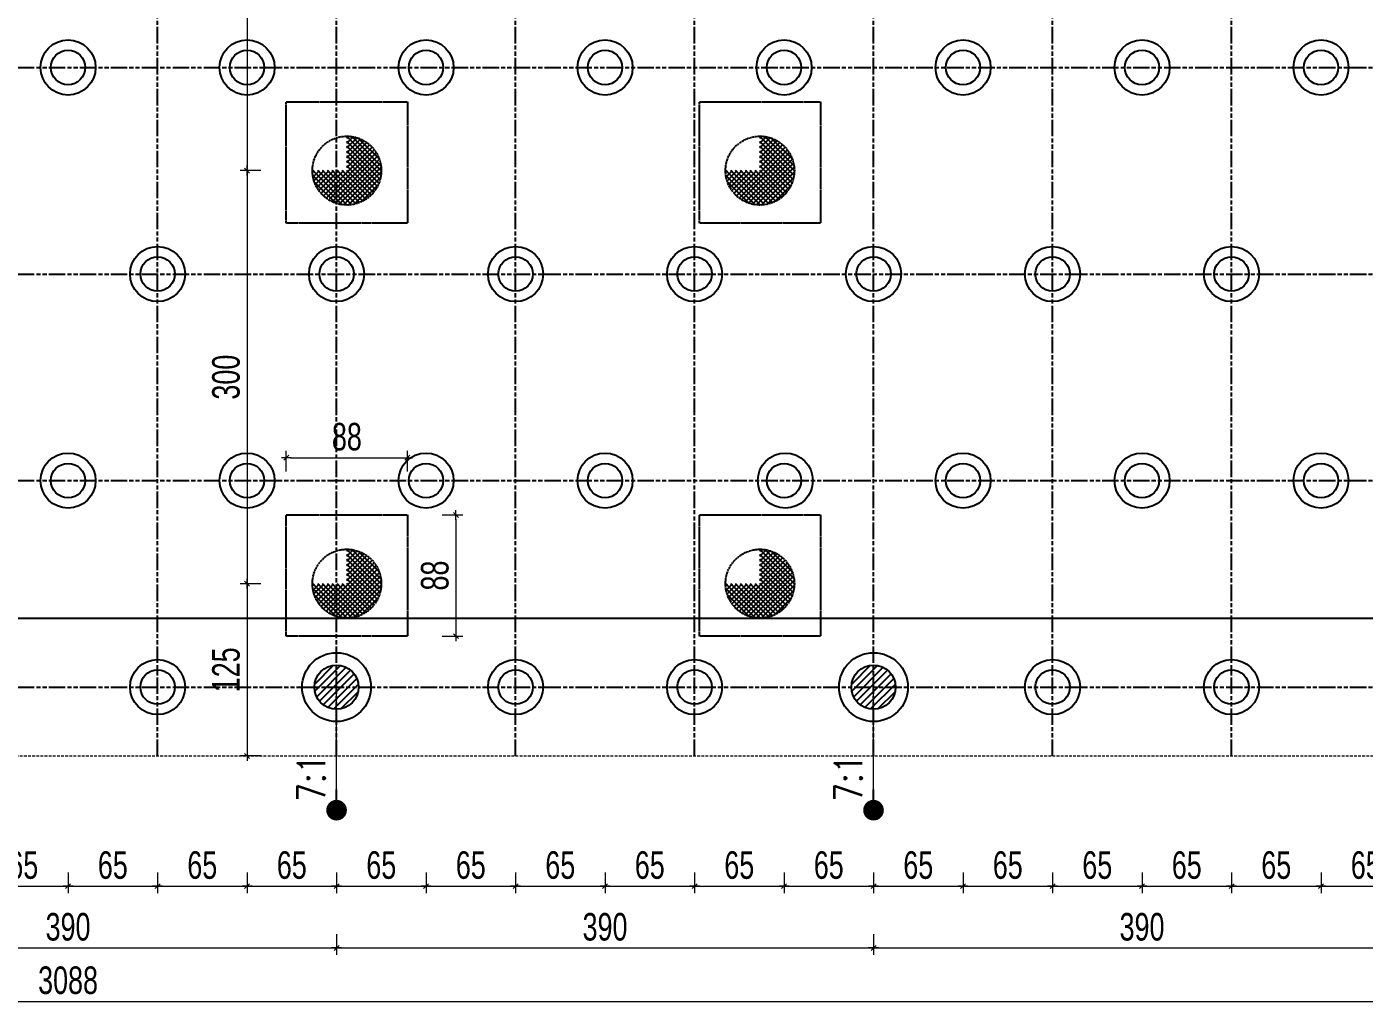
# Model space of a CAD drawing. Header units: inches. Extents: x -1640460 to 2672754, y -1012 to 1209503.
# Drawn here: x 10939 to 11910, y 136 to 849 of the extents above; entities that cross this region are included whole.
import ezdxf

# ---------------------------------------------------------------- set-up
doc = ezdxf.new("R2010")
doc.units = ezdxf.units.IN
doc.header["$MEASUREMENT"] = 0
for name, pattern in [('ACAD_ISO09W100', [45, 24, -3, 6, -3, 6, -3]), ('CENTER', [2, 1.25, -0.25, 0.25, -0.25]), ('HIDDEN', [0.375, 0.25, -0.125])]:
    doc.linetypes.add(name, pattern=pattern)
doc.layers.add('DIM', color=177, linetype='Continuous', lineweight=20)
doc.layers.add('THAY1', color=9, linetype='Continuous', lineweight=20)
doc.layers.add('Kich thuoc', color=4, linetype='Continuous')
doc.layers.add('Tim', color=8, linetype='ACAD_ISO09W100')
doc.styles.add('KICH_THUOC', font='vnsimli.shx', dxfattribs={"width": 0.8})
doc.styles.add('TXTDIM', font='VNARIAL.TTF', dxfattribs={"width": 0.7})
doc.dimstyles.new('DIM10', dxfattribs={"dimscale": 10, "dimtxt": 2, "dimasz": 0.3, "dimexe": 0.5, "dimexo": 0.5, "dimgap": 0.5, "dimtad": 1, "dimdec": 0, "dimzin": 12, "dimdsep": 46, "dimtxsty": 'TXTDIM', "dimblk": 'SLASH', "dimcen": 1.5, "dimclrd": 1, "dimclre": 256, "dimclrt": 2, "dimadec": 0, "dimazin": 0, "dimtfac": 1, "dimtdec": 0, "dimtix": 1, "dimtmove": 0, "dimatfit": 3, "dimldrblk": 'DOT', "dimfxl": 1, "dimfxlon": 1, "dimtolj": 1, "dimtzin": 0, "dimlwd": 9, "dimlwe": 9, "dimarcsym": 1})

# ---------------------------------------------------------------- blocks, each defined once
blk = doc.blocks.new('SLASH')
at = {"layer": 'DIM', "color": 16}
blk.add_line((-1.2, 0), (1.2, 0), dxfattribs=at)
at = {"layer": 'DIM', "color": 16, "linetype": 'Continuous'}
blk.add_line((-0.6, -0.6), (0.6, 0.6), dxfattribs=at)
blk = doc.blocks.new('*D466')
at = {"layer": 'Defpoints', "color": 0}
for p in [(10903.5, 319.43), (10968.5, 319.43), (10968.5, 224.84)]:
    blk.add_point(p, dxfattribs=at)
at = {"layer": 'Kich thuoc', "lineweight": 9}
for p, q in [((10903.5, 234.84), (10903.5, 219.84)), ((10968.5, 234.84), (10968.5, 219.84))]:
    blk.add_line(p, q, dxfattribs=at)
at = {"layer": 'Kich thuoc', "color": 1, "lineweight": 9}
blk.add_line((10906.5, 224.84), (10965.5, 224.84), dxfattribs=at)
at = {"layer": 'Kich thuoc', "color": 1, "lineweight": 9, "xscale": 3, "yscale": 3, "zscale": 3, "rotation": 180}
blk.add_blockref('SLASH', (10903.5, 224.84), dxfattribs=at)
at = {"layer": 'Kich thuoc', "color": 1, "lineweight": 9, "xscale": 3, "yscale": 3, "zscale": 3}
blk.add_blockref('SLASH', (10968.5, 224.84), dxfattribs=at)
at = {"layer": 'Kich thuoc', "color": 2, "insert": (10936, 240.05), "char_height": 20, "attachment_point": 5, "style": 'TXTDIM'}
blk.add_mtext('\\A1;65', dxfattribs=at)
blk = doc.blocks.new('_Dot')
at = {"color": 0, "linetype": 'ByBlock', "lineweight": -2}
blk.add_line((-0.5, 0), (-1, 0), dxfattribs=at)
at = {"color": 0, "linetype": 'ByBlock', "const_width": 0.5}
blk.add_lwpolyline([(-0.25, 0, 1), (0.25, 0, 1)], format="xyb", close=True, dxfattribs=at)
blk = doc.blocks.new('*D467')
at = {"layer": 'Defpoints', "color": 0}
for p in [(10968.5, 319.43), (11033.5, 319.43), (11033.5, 224.84)]:
    blk.add_point(p, dxfattribs=at)
at = {"layer": 'Kich thuoc', "lineweight": 9}
for p, q in [((10968.5, 234.84), (10968.5, 219.84)), ((11033.5, 234.84), (11033.5, 219.84))]:
    blk.add_line(p, q, dxfattribs=at)
at = {"layer": 'Kich thuoc', "color": 1, "lineweight": 9}
blk.add_line((10971.5, 224.84), (11030.5, 224.84), dxfattribs=at)
at = {"layer": 'Kich thuoc', "color": 1, "lineweight": 9, "xscale": 3, "yscale": 3, "zscale": 3, "rotation": 180}
blk.add_blockref('SLASH', (10968.5, 224.84), dxfattribs=at)
at = {"layer": 'Kich thuoc', "color": 1, "lineweight": 9, "xscale": 3, "yscale": 3, "zscale": 3}
blk.add_blockref('SLASH', (11033.5, 224.84), dxfattribs=at)
at = {"layer": 'Kich thuoc', "color": 2, "insert": (11001, 240.05), "char_height": 20, "attachment_point": 5, "style": 'TXTDIM'}
blk.add_mtext('\\A1;65', dxfattribs=at)
blk = doc.blocks.new('*D468')
at = {"layer": 'Defpoints', "color": 0}
for p in [(11033.5, 319.43), (11098.5, 319.43), (11098.5, 224.84)]:
    blk.add_point(p, dxfattribs=at)
at = {"layer": 'Kich thuoc', "lineweight": 9}
for p, q in [((11033.5, 234.84), (11033.5, 219.84)), ((11098.5, 234.84), (11098.5, 219.84))]:
    blk.add_line(p, q, dxfattribs=at)
at = {"layer": 'Kich thuoc', "color": 1, "lineweight": 9}
blk.add_line((11036.5, 224.84), (11095.5, 224.84), dxfattribs=at)
at = {"layer": 'Kich thuoc', "color": 1, "lineweight": 9, "xscale": 3, "yscale": 3, "zscale": 3, "rotation": 180}
blk.add_blockref('SLASH', (11033.5, 224.84), dxfattribs=at)
at = {"layer": 'Kich thuoc', "color": 1, "lineweight": 9, "xscale": 3, "yscale": 3, "zscale": 3}
blk.add_blockref('SLASH', (11098.5, 224.84), dxfattribs=at)
at = {"layer": 'Kich thuoc', "color": 2, "insert": (11066, 240.05), "char_height": 20, "attachment_point": 5, "style": 'TXTDIM'}
blk.add_mtext('\\A1;65', dxfattribs=at)
blk = doc.blocks.new('*D469')
at = {"layer": 'Defpoints', "color": 0}
for p in [(11098.5, 319.43), (11163.5, 319.43), (11163.5, 224.84)]:
    blk.add_point(p, dxfattribs=at)
at = {"layer": 'Kich thuoc', "lineweight": 9}
for p, q in [((11098.5, 234.84), (11098.5, 219.84)), ((11163.5, 234.84), (11163.5, 219.84))]:
    blk.add_line(p, q, dxfattribs=at)
at = {"layer": 'Kich thuoc', "color": 1, "lineweight": 9}
blk.add_line((11101.5, 224.84), (11160.5, 224.84), dxfattribs=at)
at = {"layer": 'Kich thuoc', "color": 1, "lineweight": 9, "xscale": 3, "yscale": 3, "zscale": 3, "rotation": 180}
blk.add_blockref('SLASH', (11098.5, 224.84), dxfattribs=at)
at = {"layer": 'Kich thuoc', "color": 1, "lineweight": 9, "xscale": 3, "yscale": 3, "zscale": 3}
blk.add_blockref('SLASH', (11163.5, 224.84), dxfattribs=at)
at = {"layer": 'Kich thuoc', "color": 2, "insert": (11131, 240.05), "char_height": 20, "attachment_point": 5, "style": 'TXTDIM'}
blk.add_mtext('\\A1;65', dxfattribs=at)
blk = doc.blocks.new('*D470')
at = {"layer": 'Defpoints', "color": 0}
for p in [(11163.5, 319.43), (11228.5, 319.43), (11228.5, 224.84)]:
    blk.add_point(p, dxfattribs=at)
at = {"layer": 'Kich thuoc', "lineweight": 9}
for p, q in [((11163.5, 234.84), (11163.5, 219.84)), ((11228.5, 234.84), (11228.5, 219.84))]:
    blk.add_line(p, q, dxfattribs=at)
at = {"layer": 'Kich thuoc', "color": 1, "lineweight": 9}
blk.add_line((11166.5, 224.84), (11225.5, 224.84), dxfattribs=at)
at = {"layer": 'Kich thuoc', "color": 1, "lineweight": 9, "xscale": 3, "yscale": 3, "zscale": 3, "rotation": 180}
blk.add_blockref('SLASH', (11163.5, 224.84), dxfattribs=at)
at = {"layer": 'Kich thuoc', "color": 1, "lineweight": 9, "xscale": 3, "yscale": 3, "zscale": 3}
blk.add_blockref('SLASH', (11228.5, 224.84), dxfattribs=at)
at = {"layer": 'Kich thuoc', "color": 2, "insert": (11196, 240.05), "char_height": 20, "attachment_point": 5, "style": 'TXTDIM'}
blk.add_mtext('\\A1;65', dxfattribs=at)
blk = doc.blocks.new('*D471')
at = {"layer": 'Defpoints', "color": 0}
for p in [(11228.5, 319.43), (11293.5, 319.43), (11293.5, 224.84)]:
    blk.add_point(p, dxfattribs=at)
at = {"layer": 'Kich thuoc', "lineweight": 9}
for p, q in [((11228.5, 234.84), (11228.5, 219.84)), ((11293.5, 234.84), (11293.5, 219.84))]:
    blk.add_line(p, q, dxfattribs=at)
at = {"layer": 'Kich thuoc', "color": 1, "lineweight": 9}
blk.add_line((11231.5, 224.84), (11290.5, 224.84), dxfattribs=at)
at = {"layer": 'Kich thuoc', "color": 1, "lineweight": 9, "xscale": 3, "yscale": 3, "zscale": 3, "rotation": 180}
blk.add_blockref('SLASH', (11228.5, 224.84), dxfattribs=at)
at = {"layer": 'Kich thuoc', "color": 1, "lineweight": 9, "xscale": 3, "yscale": 3, "zscale": 3}
blk.add_blockref('SLASH', (11293.5, 224.84), dxfattribs=at)
at = {"layer": 'Kich thuoc', "color": 2, "insert": (11261, 240.05), "char_height": 20, "attachment_point": 5, "style": 'TXTDIM'}
blk.add_mtext('\\A1;65', dxfattribs=at)
blk = doc.blocks.new('*D472')
at = {"layer": 'Defpoints', "color": 0}
for p in [(11293.5, 319.43), (11358.5, 319.43), (11358.5, 224.84)]:
    blk.add_point(p, dxfattribs=at)
at = {"layer": 'Kich thuoc', "lineweight": 9}
for p, q in [((11293.5, 234.84), (11293.5, 219.84)), ((11358.5, 234.84), (11358.5, 219.84))]:
    blk.add_line(p, q, dxfattribs=at)
at = {"layer": 'Kich thuoc', "color": 1, "lineweight": 9}
blk.add_line((11296.5, 224.84), (11355.5, 224.84), dxfattribs=at)
at = {"layer": 'Kich thuoc', "color": 1, "lineweight": 9, "xscale": 3, "yscale": 3, "zscale": 3, "rotation": 180}
blk.add_blockref('SLASH', (11293.5, 224.84), dxfattribs=at)
at = {"layer": 'Kich thuoc', "color": 1, "lineweight": 9, "xscale": 3, "yscale": 3, "zscale": 3}
blk.add_blockref('SLASH', (11358.5, 224.84), dxfattribs=at)
at = {"layer": 'Kich thuoc', "color": 2, "insert": (11326, 240.05), "char_height": 20, "attachment_point": 5, "style": 'TXTDIM'}
blk.add_mtext('\\A1;65', dxfattribs=at)
blk = doc.blocks.new('*D473')
at = {"layer": 'Defpoints', "color": 0}
for p in [(11358.5, 319.43), (11423.5, 319.43), (11423.5, 224.84)]:
    blk.add_point(p, dxfattribs=at)
at = {"layer": 'Kich thuoc', "lineweight": 9}
for p, q in [((11358.5, 234.84), (11358.5, 219.84)), ((11423.5, 234.84), (11423.5, 219.84))]:
    blk.add_line(p, q, dxfattribs=at)
at = {"layer": 'Kich thuoc', "color": 1, "lineweight": 9}
blk.add_line((11361.5, 224.84), (11420.5, 224.84), dxfattribs=at)
at = {"layer": 'Kich thuoc', "color": 1, "lineweight": 9, "xscale": 3, "yscale": 3, "zscale": 3, "rotation": 180}
blk.add_blockref('SLASH', (11358.5, 224.84), dxfattribs=at)
at = {"layer": 'Kich thuoc', "color": 1, "lineweight": 9, "xscale": 3, "yscale": 3, "zscale": 3}
blk.add_blockref('SLASH', (11423.5, 224.84), dxfattribs=at)
at = {"layer": 'Kich thuoc', "color": 2, "insert": (11391, 240.05), "char_height": 20, "attachment_point": 5, "style": 'TXTDIM'}
blk.add_mtext('\\A1;65', dxfattribs=at)
blk = doc.blocks.new('*D474')
at = {"layer": 'Defpoints', "color": 0}
for p in [(11423.5, 319.43), (11488.5, 319.43), (11488.5, 224.84)]:
    blk.add_point(p, dxfattribs=at)
at = {"layer": 'Kich thuoc', "lineweight": 9}
for p, q in [((11423.5, 234.84), (11423.5, 219.84)), ((11488.5, 234.84), (11488.5, 219.84))]:
    blk.add_line(p, q, dxfattribs=at)
at = {"layer": 'Kich thuoc', "color": 1, "lineweight": 9}
blk.add_line((11426.5, 224.84), (11485.5, 224.84), dxfattribs=at)
at = {"layer": 'Kich thuoc', "color": 1, "lineweight": 9, "xscale": 3, "yscale": 3, "zscale": 3, "rotation": 180}
blk.add_blockref('SLASH', (11423.5, 224.84), dxfattribs=at)
at = {"layer": 'Kich thuoc', "color": 1, "lineweight": 9, "xscale": 3, "yscale": 3, "zscale": 3}
blk.add_blockref('SLASH', (11488.5, 224.84), dxfattribs=at)
at = {"layer": 'Kich thuoc', "color": 2, "insert": (11456, 240.05), "char_height": 20, "attachment_point": 5, "style": 'TXTDIM'}
blk.add_mtext('\\A1;65', dxfattribs=at)
blk = doc.blocks.new('*D475')
at = {"layer": 'Defpoints', "color": 0}
for p in [(11488.5, 319.43), (11553.5, 319.43), (11553.5, 224.84)]:
    blk.add_point(p, dxfattribs=at)
at = {"layer": 'Kich thuoc', "lineweight": 9}
for p, q in [((11488.5, 234.84), (11488.5, 219.84)), ((11553.5, 234.84), (11553.5, 219.84))]:
    blk.add_line(p, q, dxfattribs=at)
at = {"layer": 'Kich thuoc', "color": 1, "lineweight": 9}
blk.add_line((11491.5, 224.84), (11550.5, 224.84), dxfattribs=at)
at = {"layer": 'Kich thuoc', "color": 1, "lineweight": 9, "xscale": 3, "yscale": 3, "zscale": 3, "rotation": 180}
blk.add_blockref('SLASH', (11488.5, 224.84), dxfattribs=at)
at = {"layer": 'Kich thuoc', "color": 1, "lineweight": 9, "xscale": 3, "yscale": 3, "zscale": 3}
blk.add_blockref('SLASH', (11553.5, 224.84), dxfattribs=at)
at = {"layer": 'Kich thuoc', "color": 2, "insert": (11521, 240.05), "char_height": 20, "attachment_point": 5, "style": 'TXTDIM'}
blk.add_mtext('\\A1;65', dxfattribs=at)
blk = doc.blocks.new('*D476')
at = {"layer": 'Defpoints', "color": 0}
for p in [(11553.5, 319.43), (11618.5, 319.43), (11618.5, 224.84)]:
    blk.add_point(p, dxfattribs=at)
at = {"layer": 'Kich thuoc', "lineweight": 9}
for p, q in [((11553.5, 234.84), (11553.5, 219.84)), ((11618.5, 234.84), (11618.5, 219.84))]:
    blk.add_line(p, q, dxfattribs=at)
at = {"layer": 'Kich thuoc', "color": 1, "lineweight": 9}
blk.add_line((11556.5, 224.84), (11615.5, 224.84), dxfattribs=at)
at = {"layer": 'Kich thuoc', "color": 1, "lineweight": 9, "xscale": 3, "yscale": 3, "zscale": 3, "rotation": 180}
blk.add_blockref('SLASH', (11553.5, 224.84), dxfattribs=at)
at = {"layer": 'Kich thuoc', "color": 1, "lineweight": 9, "xscale": 3, "yscale": 3, "zscale": 3}
blk.add_blockref('SLASH', (11618.5, 224.84), dxfattribs=at)
at = {"layer": 'Kich thuoc', "color": 2, "insert": (11586, 240.05), "char_height": 20, "attachment_point": 5, "style": 'TXTDIM'}
blk.add_mtext('\\A1;65', dxfattribs=at)
blk = doc.blocks.new('*D477')
at = {"layer": 'Defpoints', "color": 0}
for p in [(11618.5, 319.43), (11683.5, 319.43), (11683.5, 224.84)]:
    blk.add_point(p, dxfattribs=at)
at = {"layer": 'Kich thuoc', "lineweight": 9}
for p, q in [((11618.5, 234.84), (11618.5, 219.84)), ((11683.5, 234.84), (11683.5, 219.84))]:
    blk.add_line(p, q, dxfattribs=at)
at = {"layer": 'Kich thuoc', "color": 1, "lineweight": 9}
blk.add_line((11621.5, 224.84), (11680.5, 224.84), dxfattribs=at)
at = {"layer": 'Kich thuoc', "color": 1, "lineweight": 9, "xscale": 3, "yscale": 3, "zscale": 3, "rotation": 180}
blk.add_blockref('SLASH', (11618.5, 224.84), dxfattribs=at)
at = {"layer": 'Kich thuoc', "color": 1, "lineweight": 9, "xscale": 3, "yscale": 3, "zscale": 3}
blk.add_blockref('SLASH', (11683.5, 224.84), dxfattribs=at)
at = {"layer": 'Kich thuoc', "color": 2, "insert": (11651, 240.05), "char_height": 20, "attachment_point": 5, "style": 'TXTDIM'}
blk.add_mtext('\\A1;65', dxfattribs=at)
blk = doc.blocks.new('*D478')
at = {"layer": 'Defpoints', "color": 0}
for p in [(11683.5, 319.43), (11748.5, 319.43), (11748.5, 224.84)]:
    blk.add_point(p, dxfattribs=at)
at = {"layer": 'Kich thuoc', "lineweight": 9}
for p, q in [((11683.5, 234.84), (11683.5, 219.84)), ((11748.5, 234.84), (11748.5, 219.84))]:
    blk.add_line(p, q, dxfattribs=at)
at = {"layer": 'Kich thuoc', "color": 1, "lineweight": 9}
blk.add_line((11686.5, 224.84), (11745.5, 224.84), dxfattribs=at)
at = {"layer": 'Kich thuoc', "color": 1, "lineweight": 9, "xscale": 3, "yscale": 3, "zscale": 3, "rotation": 180}
blk.add_blockref('SLASH', (11683.5, 224.84), dxfattribs=at)
at = {"layer": 'Kich thuoc', "color": 1, "lineweight": 9, "xscale": 3, "yscale": 3, "zscale": 3}
blk.add_blockref('SLASH', (11748.5, 224.84), dxfattribs=at)
at = {"layer": 'Kich thuoc', "color": 2, "insert": (11716, 240.05), "char_height": 20, "attachment_point": 5, "style": 'TXTDIM'}
blk.add_mtext('\\A1;65', dxfattribs=at)
blk = doc.blocks.new('*D479')
at = {"layer": 'Defpoints', "color": 0}
for p in [(11748.5, 319.43), (11813.5, 319.43), (11813.5, 224.84)]:
    blk.add_point(p, dxfattribs=at)
at = {"layer": 'Kich thuoc', "lineweight": 9}
for p, q in [((11748.5, 234.84), (11748.5, 219.84)), ((11813.5, 234.84), (11813.5, 219.84))]:
    blk.add_line(p, q, dxfattribs=at)
at = {"layer": 'Kich thuoc', "color": 1, "lineweight": 9}
blk.add_line((11751.5, 224.84), (11810.5, 224.84), dxfattribs=at)
at = {"layer": 'Kich thuoc', "color": 1, "lineweight": 9, "xscale": 3, "yscale": 3, "zscale": 3, "rotation": 180}
blk.add_blockref('SLASH', (11748.5, 224.84), dxfattribs=at)
at = {"layer": 'Kich thuoc', "color": 1, "lineweight": 9, "xscale": 3, "yscale": 3, "zscale": 3}
blk.add_blockref('SLASH', (11813.5, 224.84), dxfattribs=at)
at = {"layer": 'Kich thuoc', "color": 2, "insert": (11781, 240.05), "char_height": 20, "attachment_point": 5, "style": 'TXTDIM'}
blk.add_mtext('\\A1;65', dxfattribs=at)
blk = doc.blocks.new('*D480')
at = {"layer": 'Defpoints', "color": 0}
for p in [(11813.5, 319.43), (11878.5, 319.43), (11878.5, 224.84)]:
    blk.add_point(p, dxfattribs=at)
at = {"layer": 'Kich thuoc', "lineweight": 9}
for p, q in [((11813.5, 234.84), (11813.5, 219.84)), ((11878.5, 234.84), (11878.5, 219.84))]:
    blk.add_line(p, q, dxfattribs=at)
at = {"layer": 'Kich thuoc', "color": 1, "lineweight": 9}
blk.add_line((11816.5, 224.84), (11875.5, 224.84), dxfattribs=at)
at = {"layer": 'Kich thuoc', "color": 1, "lineweight": 9, "xscale": 3, "yscale": 3, "zscale": 3, "rotation": 180}
blk.add_blockref('SLASH', (11813.5, 224.84), dxfattribs=at)
at = {"layer": 'Kich thuoc', "color": 1, "lineweight": 9, "xscale": 3, "yscale": 3, "zscale": 3}
blk.add_blockref('SLASH', (11878.5, 224.84), dxfattribs=at)
at = {"layer": 'Kich thuoc', "color": 2, "insert": (11846, 240.05), "char_height": 20, "attachment_point": 5, "style": 'TXTDIM'}
blk.add_mtext('\\A1;65', dxfattribs=at)
blk = doc.blocks.new('*D481')
at = {"layer": 'Defpoints', "color": 0}
for p in [(11878.5, 319.43), (11943.5, 319.43), (11943.5, 224.84)]:
    blk.add_point(p, dxfattribs=at)
at = {"layer": 'Kich thuoc', "lineweight": 9}
for p, q in [((11878.5, 234.84), (11878.5, 219.84)), ((11943.5, 234.84), (11943.5, 219.84))]:
    blk.add_line(p, q, dxfattribs=at)
at = {"layer": 'Kich thuoc', "color": 1, "lineweight": 9}
blk.add_line((11881.5, 224.84), (11940.5, 224.84), dxfattribs=at)
at = {"layer": 'Kich thuoc', "color": 1, "lineweight": 9, "xscale": 3, "yscale": 3, "zscale": 3, "rotation": 180}
blk.add_blockref('SLASH', (11878.5, 224.84), dxfattribs=at)
at = {"layer": 'Kich thuoc', "color": 1, "lineweight": 9, "xscale": 3, "yscale": 3, "zscale": 3}
blk.add_blockref('SLASH', (11943.5, 224.84), dxfattribs=at)
at = {"layer": 'Kich thuoc', "color": 2, "insert": (11911, 240.05), "char_height": 20, "attachment_point": 5, "style": 'TXTDIM'}
blk.add_mtext('\\A1;65', dxfattribs=at)
blk = doc.blocks.new('*D495')
at = {"layer": 'Defpoints', "color": 0}
for p in [(10773.5, 319.43), (11163.5, 319.43), (11163.5, 180)]:
    blk.add_point(p, dxfattribs=at)
at = {"layer": 'Kich thuoc', "lineweight": 9}
for p, q in [((10773.5, 190), (10773.5, 175)), ((11163.5, 190), (11163.5, 175))]:
    blk.add_line(p, q, dxfattribs=at)
at = {"layer": 'Kich thuoc', "color": 1, "lineweight": 9}
blk.add_line((10776.5, 180), (11160.5, 180), dxfattribs=at)
at = {"layer": 'Kich thuoc', "color": 1, "lineweight": 9, "xscale": 3, "yscale": 3, "zscale": 3, "rotation": 180}
blk.add_blockref('SLASH', (10773.5, 180), dxfattribs=at)
at = {"layer": 'Kich thuoc', "color": 1, "lineweight": 9, "xscale": 3, "yscale": 3, "zscale": 3}
blk.add_blockref('SLASH', (11163.5, 180), dxfattribs=at)
at = {"layer": 'Kich thuoc', "color": 2, "insert": (10968.5, 195.21), "char_height": 20, "attachment_point": 5, "style": 'TXTDIM'}
blk.add_mtext('\\A1;390', dxfattribs=at)
blk = doc.blocks.new('*D496')
at = {"layer": 'Defpoints', "color": 0}
for p in [(11163.5, 319.43), (11553.5, 319.43), (11553.5, 180)]:
    blk.add_point(p, dxfattribs=at)
at = {"layer": 'Kich thuoc', "lineweight": 9}
for p, q in [((11163.5, 190), (11163.5, 175)), ((11553.5, 190), (11553.5, 175))]:
    blk.add_line(p, q, dxfattribs=at)
at = {"layer": 'Kich thuoc', "color": 1, "lineweight": 9}
blk.add_line((11166.5, 180), (11550.5, 180), dxfattribs=at)
at = {"layer": 'Kich thuoc', "color": 1, "lineweight": 9, "xscale": 3, "yscale": 3, "zscale": 3, "rotation": 180}
blk.add_blockref('SLASH', (11163.5, 180), dxfattribs=at)
at = {"layer": 'Kich thuoc', "color": 1, "lineweight": 9, "xscale": 3, "yscale": 3, "zscale": 3}
blk.add_blockref('SLASH', (11553.5, 180), dxfattribs=at)
at = {"layer": 'Kich thuoc', "color": 2, "insert": (11358.5, 195.21), "char_height": 20, "attachment_point": 5, "style": 'TXTDIM'}
blk.add_mtext('\\A1;390', dxfattribs=at)
blk = doc.blocks.new('*D497')
at = {"layer": 'Defpoints', "color": 0}
for p in [(11553.5, 319.43), (11943.5, 319.43), (11943.5, 180)]:
    blk.add_point(p, dxfattribs=at)
at = {"layer": 'Kich thuoc', "lineweight": 9}
for p, q in [((11553.5, 190), (11553.5, 175)), ((11943.5, 190), (11943.5, 175))]:
    blk.add_line(p, q, dxfattribs=at)
at = {"layer": 'Kich thuoc', "color": 1, "lineweight": 9}
blk.add_line((11556.5, 180), (11940.5, 180), dxfattribs=at)
at = {"layer": 'Kich thuoc', "color": 1, "lineweight": 9, "xscale": 3, "yscale": 3, "zscale": 3, "rotation": 180}
blk.add_blockref('SLASH', (11553.5, 180), dxfattribs=at)
at = {"layer": 'Kich thuoc', "color": 1, "lineweight": 9, "xscale": 3, "yscale": 3, "zscale": 3}
blk.add_blockref('SLASH', (11943.5, 180), dxfattribs=at)
at = {"layer": 'Kich thuoc', "color": 2, "insert": (11748.5, 195.21), "char_height": 20, "attachment_point": 5, "style": 'TXTDIM'}
blk.add_mtext('\\A1;390', dxfattribs=at)
blk = doc.blocks.new('*D500')
at = {"layer": 'Defpoints', "color": 0}
for p in [(9424.5, 319.43), (12512.5, 319.43), (12512.5, 141.18)]:
    blk.add_point(p, dxfattribs=at)
at = {"layer": 'Kich thuoc', "lineweight": 9}
for p, q in [((9424.5, 151.18), (9424.5, 136.18)), ((12512.5, 151.18), (12512.5, 136.18))]:
    blk.add_line(p, q, dxfattribs=at)
at = {"layer": 'Kich thuoc', "color": 1, "lineweight": 9}
blk.add_line((9427.5, 141.18), (12509.5, 141.18), dxfattribs=at)
at = {"layer": 'Kich thuoc', "color": 1, "lineweight": 9, "xscale": 3, "yscale": 3, "zscale": 3, "rotation": 180}
blk.add_blockref('SLASH', (9424.5, 141.18), dxfattribs=at)
at = {"layer": 'Kich thuoc', "color": 1, "lineweight": 9, "xscale": 3, "yscale": 3, "zscale": 3}
blk.add_blockref('SLASH', (12512.5, 141.18), dxfattribs=at)
at = {"layer": 'Kich thuoc', "color": 2, "insert": (10968.5, 156.4), "char_height": 20, "attachment_point": 5, "style": 'TXTDIM'}
blk.add_mtext('\\A1;3088', dxfattribs=at)
blk = doc.blocks.new('*D537')
at = {"layer": 'Defpoints', "color": 0}
for p in [(11119.5, 1044.53), (11098.5, 744.53), (11119.5, 744.53)]:
    blk.add_point(p, dxfattribs=at)
at = {"layer": 'Kich thuoc', "lineweight": 9}
for p, q in [((11108.5, 1044.53), (11093.5, 1044.53)), ((11108.5, 744.53), (11093.5, 744.53))]:
    blk.add_line(p, q, dxfattribs=at)
at = {"layer": 'Kich thuoc', "color": 1, "lineweight": 9}
blk.add_line((11098.5, 1041.53), (11098.5, 747.53), dxfattribs=at)
at = {"layer": 'Kich thuoc', "color": 1, "lineweight": 9, "xscale": 3, "yscale": 3, "zscale": 3}
for p, rotation in [((11098.5, 1044.53), 90), ((11098.5, 744.53), 270)]:
    blk.add_blockref('SLASH', p, dxfattribs=dict(at, rotation=rotation))
at = {"layer": 'Kich thuoc', "color": 2, "insert": (11083.28, 894.53), "char_height": 20, "attachment_point": 5, "rotation": 90, "style": 'TXTDIM'}
blk.add_mtext('\\A1;300', dxfattribs=at)
blk = doc.blocks.new('*D538')
at = {"layer": 'Defpoints', "color": 0}
for p in [(11119.5, 744.53), (11098.5, 444.53), (11119.5, 444.53)]:
    blk.add_point(p, dxfattribs=at)
at = {"layer": 'Kich thuoc', "lineweight": 9}
for p, q in [((11108.5, 744.53), (11093.5, 744.53)), ((11108.5, 444.53), (11093.5, 444.53))]:
    blk.add_line(p, q, dxfattribs=at)
at = {"layer": 'Kich thuoc', "color": 1, "lineweight": 9}
blk.add_line((11098.5, 741.53), (11098.5, 447.53), dxfattribs=at)
at = {"layer": 'Kich thuoc', "color": 1, "lineweight": 9, "xscale": 3, "yscale": 3, "zscale": 3}
for p, rotation in [((11098.5, 744.53), 90), ((11098.5, 444.53), 270)]:
    blk.add_blockref('SLASH', p, dxfattribs=dict(at, rotation=rotation))
at = {"layer": 'Kich thuoc', "color": 2, "insert": (11083.28, 594.53), "char_height": 20, "attachment_point": 5, "rotation": 90, "style": 'TXTDIM'}
blk.add_mtext('\\A1;300', dxfattribs=at)
blk = doc.blocks.new('*D539')
at = {"layer": 'Defpoints', "color": 0}
for p in [(11119.5, 444.53), (11098.5, 319.43), (11119.5, 319.43)]:
    blk.add_point(p, dxfattribs=at)
at = {"layer": 'Kich thuoc', "lineweight": 9}
for p, q in [((11108.5, 444.53), (11093.5, 444.53)), ((11108.5, 319.43), (11093.5, 319.43))]:
    blk.add_line(p, q, dxfattribs=at)
at = {"layer": 'Kich thuoc', "color": 1, "lineweight": 9}
blk.add_line((11098.5, 441.53), (11098.5, 322.43), dxfattribs=at)
at = {"layer": 'Kich thuoc', "color": 1, "lineweight": 9, "xscale": 3, "yscale": 3, "zscale": 3}
for p, rotation in [((11098.5, 444.53), 90), ((11098.5, 319.43), 270)]:
    blk.add_blockref('SLASH', p, dxfattribs=dict(at, rotation=rotation))
at = {"layer": 'Kich thuoc', "color": 2, "insert": (11083.29, 381.98), "char_height": 20, "attachment_point": 5, "rotation": 90, "style": 'TXTDIM'}
blk.add_mtext('\\A1;125', dxfattribs=at)
blk = doc.blocks.new('*D540')
at = {"layer": 'Defpoints', "color": 0}
for p in [(11215, 535.97), (11127, 494.43), (11215, 494.43)]:
    blk.add_point(p, dxfattribs=at)
at = {"layer": 'Kich thuoc', "lineweight": 9}
for p, q in [((11127, 525.97), (11127, 540.97)), ((11215, 525.97), (11215, 540.97))]:
    blk.add_line(p, q, dxfattribs=at)
at = {"layer": 'Kich thuoc', "color": 1, "lineweight": 9}
blk.add_line((11130, 535.97), (11212, 535.97), dxfattribs=at)
at = {"layer": 'Kich thuoc', "color": 1, "lineweight": 9, "xscale": 3, "yscale": 3, "zscale": 3, "rotation": 180}
blk.add_blockref('SLASH', (11127, 535.97), dxfattribs=at)
at = {"layer": 'Kich thuoc', "color": 1, "lineweight": 9, "xscale": 3, "yscale": 3, "zscale": 3}
blk.add_blockref('SLASH', (11215, 535.97), dxfattribs=at)
at = {"layer": 'Kich thuoc', "color": 2, "insert": (11171, 551.18), "char_height": 20, "attachment_point": 5, "style": 'TXTDIM'}
blk.add_mtext('\\A1;88', dxfattribs=at)
blk = doc.blocks.new('*D541')
at = {"layer": 'Defpoints', "color": 0}
for p in [(11215, 494.43), (11215, 406.43), (11250.16, 406.43)]:
    blk.add_point(p, dxfattribs=at)
at = {"layer": 'Kich thuoc', "lineweight": 9}
for p, q in [((11240.16, 494.43), (11255.16, 494.43)), ((11240.16, 406.43), (11255.16, 406.43))]:
    blk.add_line(p, q, dxfattribs=at)
at = {"layer": 'Kich thuoc', "color": 1, "lineweight": 9}
blk.add_line((11250.16, 491.43), (11250.16, 409.43), dxfattribs=at)
at = {"layer": 'Kich thuoc', "color": 1, "lineweight": 9, "xscale": 3, "yscale": 3, "zscale": 3}
for p, rotation in [((11250.16, 494.43), 90), ((11250.16, 406.43), 270)]:
    blk.add_blockref('SLASH', p, dxfattribs=dict(at, rotation=rotation))
at = {"layer": 'Kich thuoc', "color": 2, "insert": (11234.95, 450.43), "char_height": 20, "attachment_point": 5, "rotation": 90, "style": 'TXTDIM'}
blk.add_mtext('\\A1;88', dxfattribs=at)

msp = doc.modelspace()

# ---------------------------------------------------------------- hatches: boundary and pattern name
at = {"linetype": 'CENTER'}
h = msp.add_hatch(dxfattribs=at)
h.set_pattern_fill('ANSI37', color=256, scale=20, style=0)
h.set_pattern_definition([(45, (3008.087, 1712.6678), (-1.76776695, 1.76776695), []), (135, (3008.087, 1712.6678), (-1.76776695, -1.76776695), [])])
h.paths.add_polyline_path([(11196, 744.53, 0.414214), (11171, 769.53), (11171, 744.53), (11146, 744.53, 1)])
h = msp.add_hatch(dxfattribs=at)
h.set_pattern_fill('ANSI37', color=256, scale=20, style=0)
h.set_pattern_definition([(45, (3308.087, 1712.6678), (-1.76776695, 1.76776695), []), (135, (3308.087, 1712.6678), (-1.76776695, -1.76776695), [])])
h.paths.add_polyline_path([(11496, 744.53, 0.414214), (11471, 769.53), (11471, 744.53), (11446, 744.53, 1)])
h = msp.add_hatch(dxfattribs=at)
h.set_pattern_fill('ANSI37', color=256, scale=20, style=0)
h.set_pattern_definition([(45, (3008.087, 1412.6678), (-1.76776695, 1.76776695), []), (135, (3008.087, 1412.6678), (-1.76776695, -1.76776695), [])])
h.paths.add_polyline_path([(11196, 444.53, 0.414214), (11171, 469.53), (11171, 444.53), (11146, 444.53, 1)])
h = msp.add_hatch(dxfattribs=at)
h.set_pattern_fill('ANSI37', color=256, scale=20, style=0)
h.set_pattern_definition([(45, (3308.087, 1412.6678), (-1.76776695, 1.76776695), []), (135, (3308.087, 1412.6678), (-1.76776695, -1.76776695), [])])
h.paths.add_polyline_path([(11496, 444.53, 0.414214), (11471, 469.53), (11471, 444.53), (11446, 444.53, 1)])
h = msp.add_hatch()
h.set_pattern_fill('ANSI31', color=256, scale=30, style=0)
h.set_pattern_definition([(45, (10288.125, 0), (-2.65165, 2.65165), [])])
h.paths.add_polyline_path([(11163.5, 385.43, 0.414214), (11147.5, 369.43), (11163.5, 369.43)])
h.paths.add_polyline_path([(11163.5, 369.43), (11147.5, 369.43, 0.414214), (11163.5, 353.43)])
h.paths.add_polyline_path([(11163.5, 385.43), (11163.5, 369.43), (11179.5, 369.43, 0.414214)])
h.paths.add_polyline_path([(11179.5, 369.43), (11163.5, 369.43), (11163.5, 353.43, 0.414214)])
h = msp.add_hatch()
h.set_pattern_fill('ANSI31', color=256, scale=30, style=0)
h.set_pattern_definition([(45, (10678.125, 0), (-2.65165, 2.65165), [])])
h.paths.add_polyline_path([(11553.5, 385.43, 0.414214), (11537.5, 369.43), (11553.5, 369.43)])
h.paths.add_polyline_path([(11553.5, 369.43), (11537.5, 369.43, 0.414214), (11553.5, 353.43)])
h.paths.add_polyline_path([(11553.5, 385.43), (11553.5, 369.43), (11569.5, 369.43, 0.414214)])
h.paths.add_polyline_path([(11569.5, 369.43), (11553.5, 369.43), (11553.5, 353.43, 0.414214)])

# ---------------------------------------------------------------- linework, layer by layer
for p, q in [((11127, 706.43), (11127, 794.43)), ((11127, 794.43), (11215, 794.43)), ((11215, 794.43), (11215, 706.43)), ((11427, 706.43), (11427, 794.43)), ((11427, 794.43), (11515, 794.43)), ((11515, 794.43), (11515, 706.43)), ((11215, 706.43), (11127, 706.43)), ((11515, 706.43), (11427, 706.43)), ((11127, 406.43), (11127, 494.43)), ((11127, 494.43), (11215, 494.43)), ((11215, 494.43), (11215, 406.43)), ((11427, 406.43), (11427, 494.43)), ((11427, 494.43), (11515, 494.43)), ((11515, 494.43), (11515, 406.43)), ((11215, 406.43), (11127, 406.43)), ((11515, 406.43), (11427, 406.43))]:
    msp.add_line(p, q, dxfattribs=at)
msp.add_line((9424.5, 419.43), (12512.5, 419.43))
for centre, radius in [((10968.5, 819.43), 20), ((11098.5, 819.43), 20), ((11228.5, 819.43), 20), ((11358.5, 819.43), 20), ((11488.5, 819.43), 20), ((11618.5, 819.43), 20), ((11748.5, 819.43), 20), ((11878.5, 819.43), 20), ((10968.5, 819.43), 12.5), ((11098.5, 819.43), 12.5), ((11228.5, 819.43), 12.5), ((11358.5, 819.43), 12.5), ((11488.5, 819.43), 12.5), ((11618.5, 819.43), 12.5), ((11748.5, 819.43), 12.5), ((11878.5, 819.43), 12.5), ((11033.5, 669.43), 20), ((11033.5, 669.43), 12.5), ((11163.5, 669.43), 20), ((11163.5, 669.43), 12.5), ((11293.5, 669.43), 20), ((11293.5, 669.43), 12.5), ((11423.5, 669.43), 20), ((11423.5, 669.43), 12.5), ((11553.5, 669.43), 20), ((11553.5, 669.43), 12.5), ((11683.5, 669.43), 20), ((11683.5, 669.43), 12.5), ((11813.5, 669.43), 20), ((11813.5, 669.43), 12.5), ((10968.5, 519.43), 20), ((11098.5, 519.43), 20), ((11228.5, 519.43), 20), ((11358.5, 519.43), 20), ((11489.45, 519.43), 20), ((11618.5, 519.43), 20), ((11748.5, 519.43), 20), ((11878.5, 519.43), 20), ((10968.5, 519.43), 12.5), ((11098.5, 519.43), 12.5), ((11228.5, 519.43), 12.5), ((11358.5, 519.43), 12.5), ((11488.5, 519.43), 12.5), ((11618.5, 519.43), 12.5), ((11748.5, 519.43), 12.5), ((11878.5, 519.43), 12.5), ((11033.5, 369.43), 20), ((11163.5, 369.43), 25), ((11293.5, 369.43), 20), ((11423.5, 369.43), 20), ((11553.5, 369.43), 25), ((11683.5, 369.43), 20), ((11813.5, 369.43), 20), ((11033.5, 369.43), 12.5), ((11163.5, 369.43), 16), ((11293.5, 369.43), 12.5), ((11423.5, 369.43), 12.5), ((11553.5, 369.43), 16), ((11683.5, 369.43), 12.5), ((11813.5, 369.43), 12.5)]:
    msp.add_circle(centre, radius)
for centre in [(11171, 744.53), (11471, 744.53), (11171, 444.53), (11471, 444.53)]:
    msp.add_circle(centre, 25, dxfattribs=at)
at = {"layer": 'THAY1', "linetype": 'HIDDEN', "ltscale": 8}
msp.add_line((9424.5, 319.43), (12512.5, 319.43), dxfattribs=at)
at = {"layer": 'Tim', "ltscale": 0.5}
for p, q in [((11033.5, 319.43), (11033.5, 1369.43)), ((11163.5, 319.43), (11163.5, 1369.43)), ((11293.5, 319.43), (11293.5, 1369.43)), ((11423.5, 319.43), (11423.5, 1369.43)), ((11553.5, 319.43), (11553.5, 1369.43)), ((11683.5, 319.43), (11683.5, 1369.43)), ((11813.5, 319.43), (11813.5, 1369.43)), ((9424.5, 819.43), (12512.5, 819.43)), ((9424.5, 669.43), (12512.5, 669.43)), ((9424.5, 519.43), (12512.5, 519.43)), ((9424.5, 369.43), (12512.5, 369.43))]:
    msp.add_line(p, q, dxfattribs=at)

# ---------------------------------------------------------------- texts
at = {"char_height": 20, "width": 34.4742, "attachment_point": 1, "rotation": 90, "style": 'KICH_THUOC'}
for insert in [(11135.23, 286.16), (11525.23, 286.16)]:
    msp.add_mtext('7:1', dxfattribs=dict(at, insert=insert))

# ---------------------------------------------------------------- dimensions: what is measured, and where the dimension line sits
at = {"layer": 'Kich thuoc'}
for base, p1, p2, picture, middle in [((11098.5, 744.53), (11119.5, 1044.53), (11119.5, 744.53), '*D537', (11083.28, 894.53)), ((11098.5, 444.53), (11119.5, 744.53), (11119.5, 444.53), '*D538', (11083.28, 594.53)), ((11098.5, 319.43), (11119.5, 444.53), (11119.5, 319.43), '*D539', (11083.29, 381.98))]:
    dim = msp.add_linear_dim(base=base, p1=p1, p2=p2, angle=90, dimstyle='DIM10', override={"dimtmove": 1}, dxfattribs=at)
    dim.commit()
    dim.dimension.update_dxf_attribs({"geometry": picture, "text_midpoint": middle})
dim = msp.add_linear_dim(base=(11215, 535.97), p1=(11127, 494.43), p2=(11215, 494.43), dimstyle='DIM10', dxfattribs=at)
dim.commit()
dim.dimension.update_dxf_attribs({"geometry": '*D540', "text_midpoint": (11171, 551.18)})
dim = msp.add_linear_dim(base=(11250.16, 406.43), p1=(11215, 494.43), p2=(11215, 406.43), angle=90, dimstyle='DIM10', dxfattribs=at)
dim.commit()
dim.dimension.update_dxf_attribs({"geometry": '*D541', "text_midpoint": (11234.95, 450.43)})
for base, p1, p2, picture, middle in [((12512.5, 141.18), (9424.5, 319.43), (12512.5, 319.43), '*D500', (10968.5, 156.4)), ((11163.5, 180), (10773.5, 319.43), (11163.5, 319.43), '*D495', (10968.5, 195.21)), ((10968.5, 224.84), (10903.5, 319.43), (10968.5, 319.43), '*D466', (10936, 240.05)), ((11033.5, 224.84), (10968.5, 319.43), (11033.5, 319.43), '*D467', (11001, 240.05)), ((11098.5, 224.84), (11033.5, 319.43), (11098.5, 319.43), '*D468', (11066, 240.05)), ((11163.5, 224.84), (11098.5, 319.43), (11163.5, 319.43), '*D469', (11131, 240.05)), ((11228.5, 224.84), (11163.5, 319.43), (11228.5, 319.43), '*D470', (11196, 240.05)), ((11553.5, 180), (11163.5, 319.43), (11553.5, 319.43), '*D496', (11358.5, 195.21)), ((11293.5, 224.84), (11228.5, 319.43), (11293.5, 319.43), '*D471', (11261, 240.05)), ((11358.5, 224.84), (11293.5, 319.43), (11358.5, 319.43), '*D472', (11326, 240.05)), ((11423.5, 224.84), (11358.5, 319.43), (11423.5, 319.43), '*D473', (11391, 240.05)), ((11488.5, 224.84), (11423.5, 319.43), (11488.5, 319.43), '*D474', (11456, 240.05)), ((11553.5, 224.84), (11488.5, 319.43), (11553.5, 319.43), '*D475', (11521, 240.05)), ((11618.5, 224.84), (11553.5, 319.43), (11618.5, 319.43), '*D476', (11586, 240.05)), ((11943.5, 180), (11553.5, 319.43), (11943.5, 319.43), '*D497', (11748.5, 195.21)), ((11683.5, 224.84), (11618.5, 319.43), (11683.5, 319.43), '*D477', (11651, 240.05)), ((11748.5, 224.84), (11683.5, 319.43), (11748.5, 319.43), '*D478', (11716, 240.05)), ((11813.5, 224.84), (11748.5, 319.43), (11813.5, 319.43), '*D479', (11781, 240.05)), ((11878.5, 224.84), (11813.5, 319.43), (11878.5, 319.43), '*D480', (11846, 240.05)), ((11943.5, 224.84), (11878.5, 319.43), (11943.5, 319.43), '*D481', (11911, 240.05))]:
    dim = msp.add_linear_dim(base=base, p1=p1, p2=p2, dimstyle='DIM10', override={"dimtmove": 1}, dxfattribs=at)
    dim.commit()
    dim.dimension.update_dxf_attribs({"geometry": picture, "text_midpoint": middle})

# ---------------------------------------------------------------- leaders
for points in [[(11163.5, 280.03), (11163.5, 369.43)], [(11553.5, 280.03), (11553.5, 369.43)]]:
    msp.add_leader(points, dimstyle='DIM10', override={"dimasz": 1.5, "dimgap": 0.5, "dimtad": 0})

doc.saveas('drawing.dxf')
